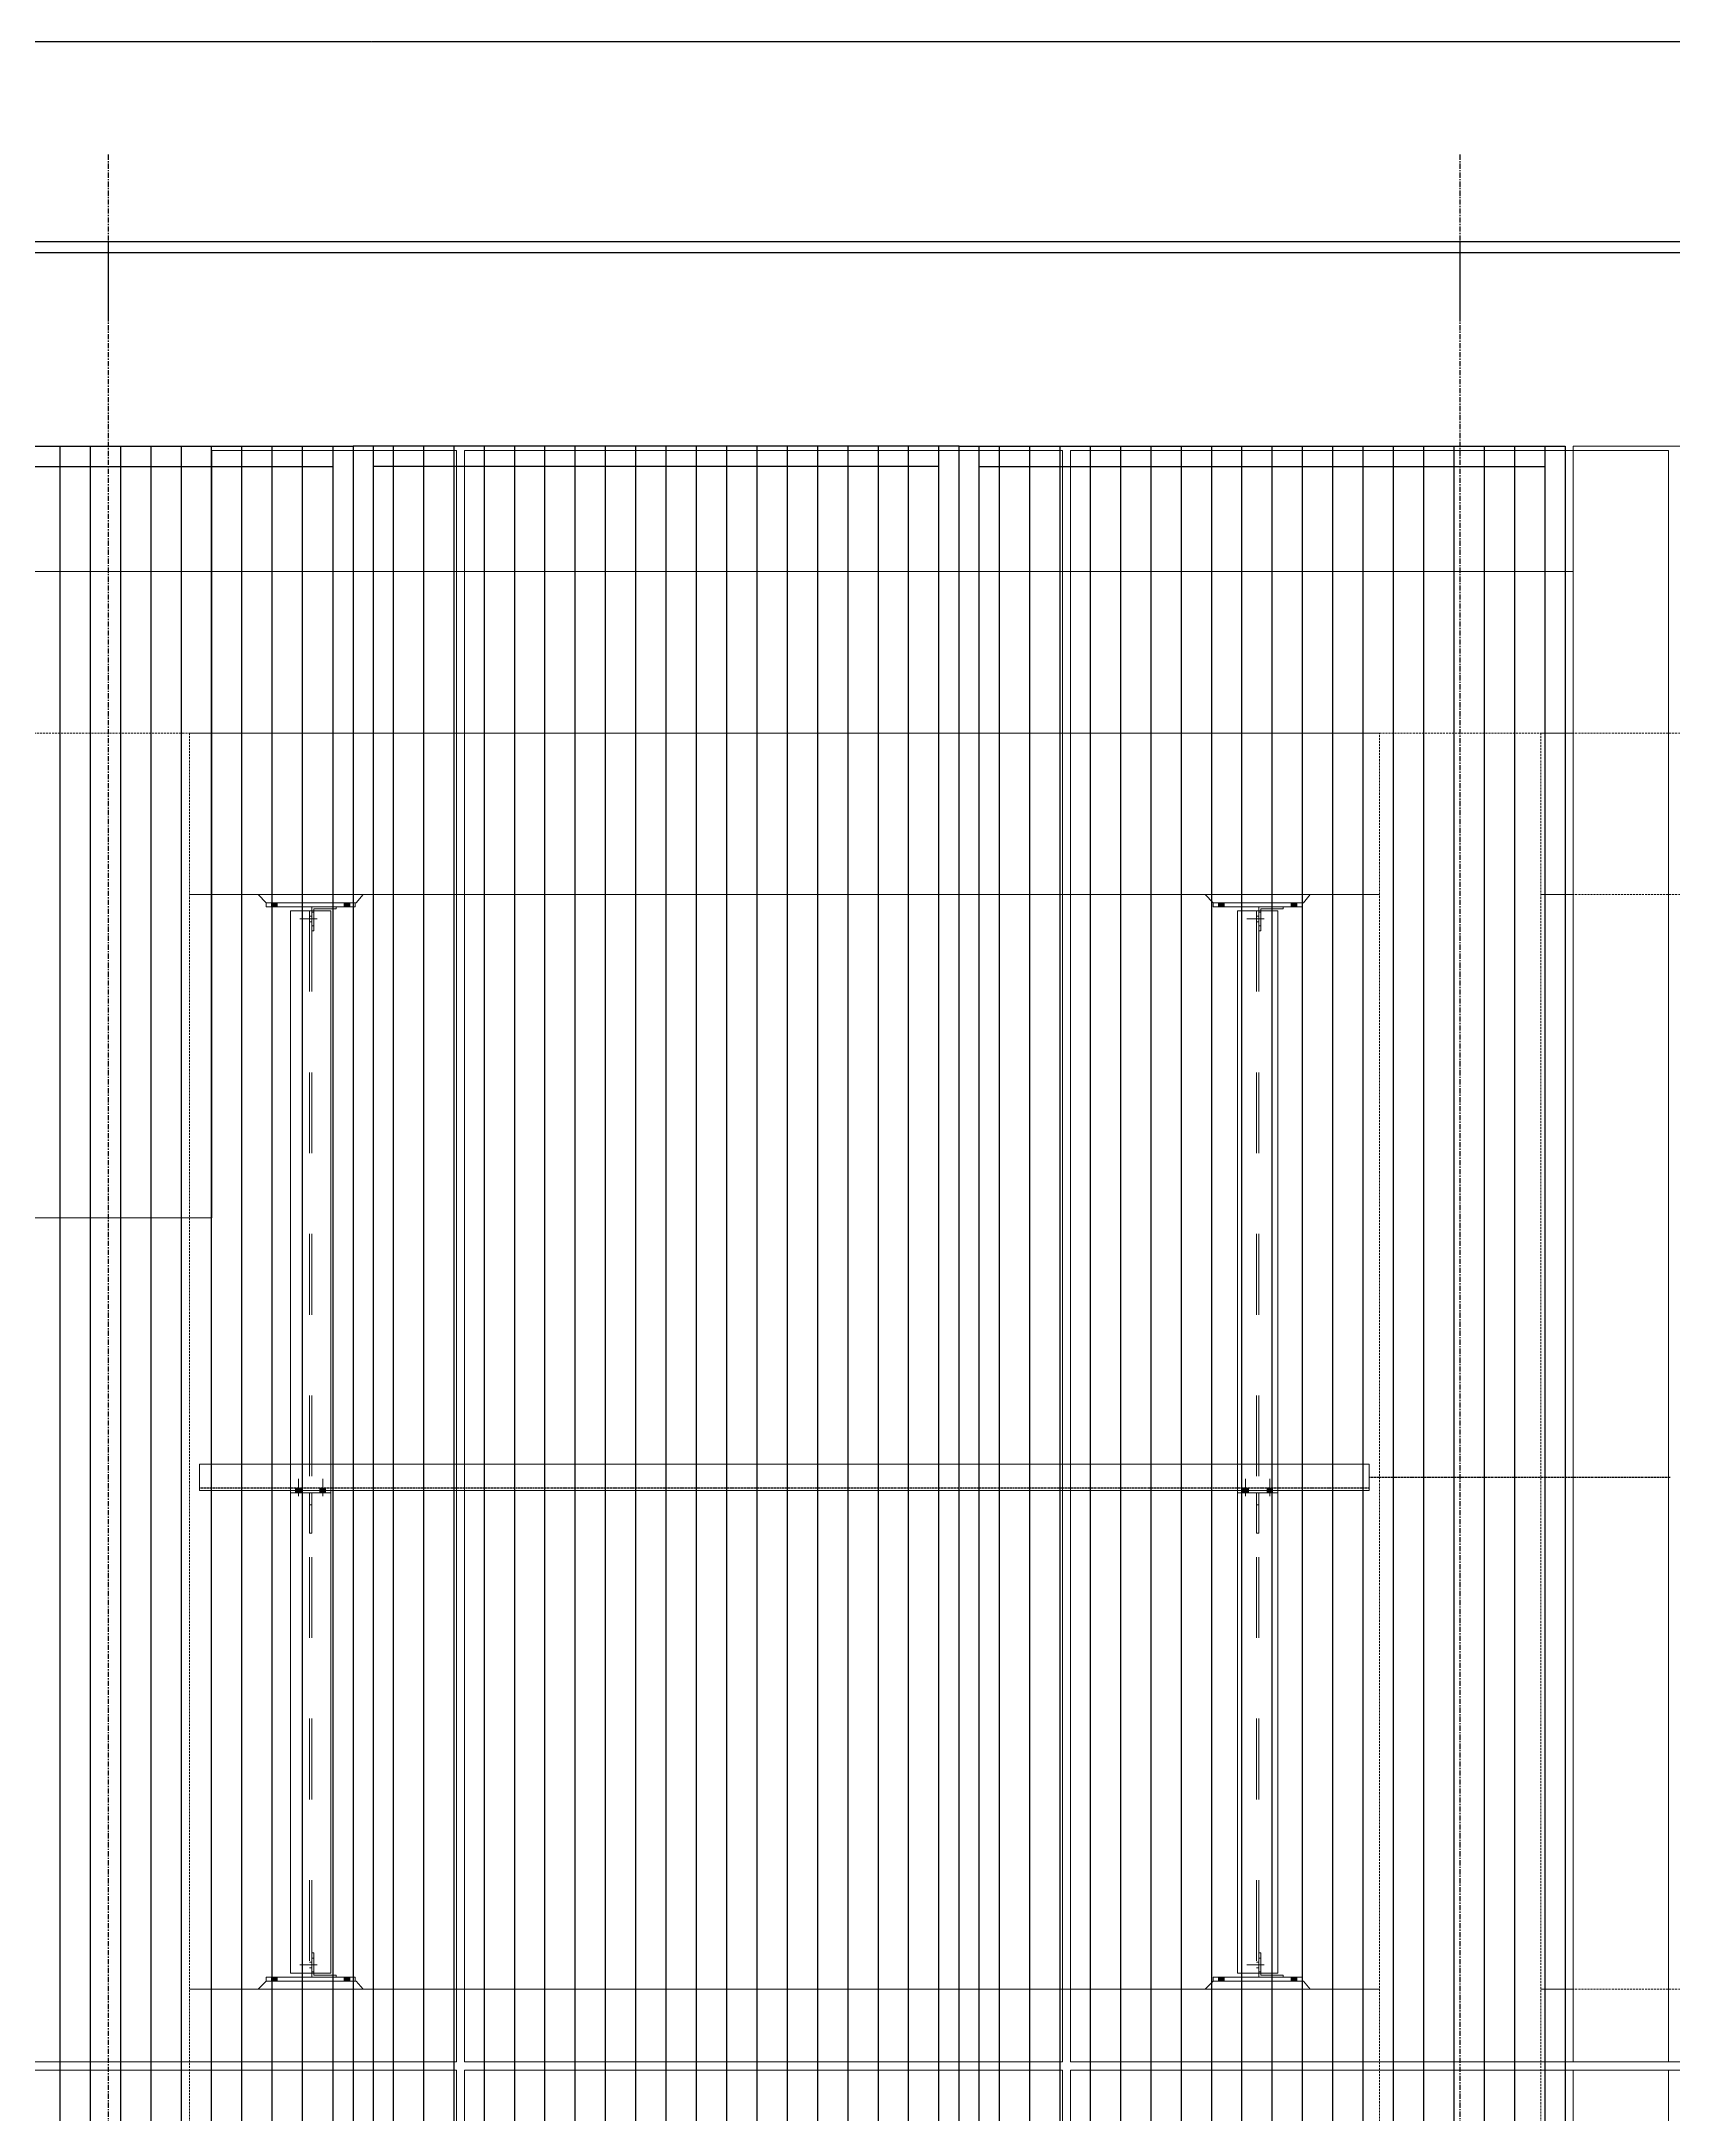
# Model space of a CAD drawing. Header units: millimetres. Extents: x 663313 to 1226001, y 1431724 to 1620898.
# Drawn here: x 1070778 to 1074817, y 1518835 to 1523967 of the extents above; entities that cross this region are included whole.
import ezdxf

# ---------------------------------------------------------------- set-up
doc = ezdxf.new("R2010")
doc.units = ezdxf.units.MM
for name, pattern in [('Grid Line', [22.225, 12.7, -3.175, 3.175, -3.175]), ('HIDDEN', [0.375, 0.25, -0.125]), ('XKITLINE00', [0]), ('XKITLINE02', [4, 2, -2])]:
    doc.linetypes.add(name, pattern=pattern)
doc.layers.add('000 - 0_HIDE_OBJ_FRAMING_DEF_SUB', color=7, linetype='Continuous', plot=False)
for name, color, linetype, lineweight in [('A-FLOR-E', 7, 'Continuous', 9), ('Bolt', 7, 'Continuous', 0), ('Part', 7, 'Continuous', 0)]:
    doc.layers.add(name, color=color, linetype=linetype, lineweight=lineweight)
doc.layers.add('DIM', color=7, linetype='Continuous')
doc.styles.add('Arial', font='arial.ttf')
doc.dimstyles.new('Dim - 40 - Cen', dxfattribs={"dimscale": 0.04, "dimtxt": 3, "dimasz": 1, "dimexe": 0, "dimexo": 2.5, "dimgap": 1.5, "dimtad": 1, "dimdec": 0, "dimlfac": 1000, "dimzin": 1, "dimdsep": 46, "dimtxsty": 'Arial', "dimblk": 'CEN1', "dimcen": 0.09, "dimclrd": 7, "dimclre": 7, "dimclrt": 7, "dimadec": 0, "dimazin": 0, "dimtfac": 1, "dimtdec": 0, "dimtix": 1, "dimtofl": 0, "dimtmove": 2, "dimatfit": 3, "dimfxl": 1, "dimtfill": 1, "dimtfillclr": 256, "dimtolj": 1, "dimtzin": 0, "dimarcsym": 0})

# ---------------------------------------------------------------- blocks, each defined once
blk = doc.blocks.new('*A27351189')
at = {"layer": '000 - 0_HIDE_OBJ_FRAMING_DEF_SUB', "color": 7, "linetype": 'XKITLINE00', "lineweight": 0}
for p, q in [((367.767257, 78.482036), (363.733914, 78.482036)), ((363.733924, 78.482036), (363.733924, 65.815369)), ((367.767257, 51.882036), (367.767257, 78.482036)), ((363.733924, 65.815369), (357.900591, 65.815369)), ((367.767257, 51.882036), (357.90058, 51.882036)), ((367.767257, 51.748703), (357.90058, 51.748703)), ((367.767247, 51.882036), (367.767257, 51.882036)), ((367.767257, 51.748703), (367.767257, 31.882036))]:
    blk.add_line(p, q, dxfattribs=at)
at = {"layer": '000 - 0_HIDE_OBJ_FRAMING_DEF_SUB', "color": 7, "linetype": 'XKITLINE02', "lineweight": 0}
for p, q in [((363.733914, 65.815369), (363.733914, 78.482036)), ((367.767247, 78.482036), (367.767247, 51.882036)), ((367.767247, 31.882036), (367.767247, 51.748703))]:
    blk.add_line(p, q, dxfattribs=at)
blk = doc.blocks.new('*A27361190')
at = {"layer": '000 - 0_HIDE_OBJ_FRAMING_DEF_SUB', "color": 7, "linetype": 'XKITLINE00', "lineweight": 0}
for p, q in [((387.767257, 78.482036), (377.90058, 78.482036)), ((377.900591, 51.882036), (377.900591, 78.482036)), ((387.767257, 78.482036), (387.767257, 51.882036)), ((387.767257, 51.882036), (377.90058, 51.882036)), ((387.767257, 51.748703), (377.90058, 51.748703)), ((377.900591, 31.882036), (377.900591, 51.748703)), ((387.767257, 51.748703), (387.767257, 31.882036))]:
    blk.add_line(p, q, dxfattribs=at)
at = {"layer": '000 - 0_HIDE_OBJ_FRAMING_DEF_SUB', "color": 7, "linetype": 'XKITLINE02', "lineweight": 0}
for p, q in [((377.90058, 78.482036), (377.90058, 51.882036)), ((387.767247, 78.482036), (387.767247, 51.882036)), ((377.90058, 31.882036), (377.90058, 51.748703)), ((387.767247, 31.882036), (387.767247, 51.748703))]:
    blk.add_line(p, q, dxfattribs=at)
blk = doc.blocks.new('*A27381192')
at = {"layer": '000 - 0_HIDE_OBJ_FRAMING_DEF_SUB', "color": 7, "linetype": 'XKITLINE00', "lineweight": 0}
for p, q in [((377.767257, 78.482036), (367.90058, 78.482036)), ((367.900591, 51.882036), (367.900591, 78.482036)), ((377.767257, 78.482036), (377.767257, 51.882036)), ((377.767257, 51.882036), (367.90058, 51.882036)), ((377.767257, 51.748703), (367.90058, 51.748703)), ((367.900591, 31.882036), (367.900591, 51.748703)), ((377.767257, 51.748703), (377.767257, 31.882036))]:
    blk.add_line(p, q, dxfattribs=at)
at = {"layer": '000 - 0_HIDE_OBJ_FRAMING_DEF_SUB', "color": 7, "linetype": 'XKITLINE02', "lineweight": 0}
for p, q in [((367.90058, 78.482036), (367.90058, 51.882036)), ((377.767247, 78.482036), (377.767247, 51.882036)), ((367.90058, 31.882036), (367.90058, 51.748703)), ((377.767247, 31.882036), (377.767247, 51.748703))]:
    blk.add_line(p, q, dxfattribs=at)
blk = doc.blocks.new('3')
at = {"layer": '000 - 0_HIDE_OBJ_FRAMING_DEF_SUB', "color": 7, "lineweight": 0, "xscale": 0.15, "yscale": 0.15, "zscale": 0.15}
for name in ['*A27351189', '*A27381192', '*A27361190']:
    blk.add_blockref(name, (663572.3657, 1524733.1057), dxfattribs=at)
blk = doc.blocks.new('CEN1')
at = {"color": 7}
for p, q in [((1.5, 0), (-1.5, 0)), ((0, 1.5), (0, -1.5))]:
    blk.add_line(p, q, dxfattribs=at)
blk.add_circle((0, 0), 0.75, dxfattribs=at)
blk = doc.blocks.new('*D5300')
at = {"layer": '000 - 0_HIDE_OBJ_FRAMING_DEF_SUB', "color": 7, "lineweight": -2, "transparency": 16777216}
for p, q in [((1064229.8, 1522978), (1064229.8, 1523445)), ((1064229.9, 1523445), (1075329.8, 1523445)), ((1075329.8, 1522978), (1075329.8, 1523445))]:
    blk.add_line(p, q, dxfattribs=at)
at = {"layer": 'Defpoints', "color": 7, "transparency": 16777216}
for p in [(1075329.8, 1523445), (1064229.8, 1522977.9), (1075329.8, 1522977.9)]:
    blk.add_point(p, dxfattribs=at)
at = {"layer": '000 - 0_HIDE_OBJ_FRAMING_DEF_SUB', "color": 7, "lineweight": -2, "transparency": 16777216, "xscale": 0.04, "yscale": 0.04, "zscale": 0.04, "rotation": 180}
blk.add_blockref('CEN1', (1064229.8, 1523445), dxfattribs=at)
at = {"layer": '000 - 0_HIDE_OBJ_FRAMING_DEF_SUB', "color": 7, "lineweight": -2, "transparency": 16777216, "xscale": 0.04, "yscale": 0.04, "zscale": 0.04}
blk.add_blockref('CEN1', (1075329.8, 1523445), dxfattribs=at)
at = {"layer": '000 - 0_HIDE_OBJ_FRAMING_DEF_SUB', "color": 7, "transparency": 16777216, "insert": (1069779.8, 1523445.1), "char_height": 0.12, "attachment_point": 5, "style": 'Arial', "bg_fill": 3, "box_fill_scale": 1.1, "bg_fill_color": 256, "bg_fill_true_color": 13158600, "bg_fill_transparency": 0}
blk.add_mtext('\\A1;11100000', dxfattribs=at)
blk = doc.blocks.new('GM_Louver Grill Vertical Z1 - Z Profile-23736417-ENT 4 ELE-3 sheet')
at = {"layer": '000 - 0_HIDE_OBJ_FRAMING_DEF_SUB', "color": 7}
blk.add_line((-1809423.6, 105340), (-1809423.6, 115350), dxfattribs=at)
blk = doc.blocks.new('8')
at = {"layer": '000 - 0_HIDE_OBJ_FRAMING_DEF_SUB', "color": 7}
for p, q in [((185524.8, 115350), (185524.8, 105340)), ((185624.8, 115350), (185624.8, 105340)), ((187024.8, 105340), (187024.8, 115350)), ((187124.8, 105340), (187124.8, 115350)), ((188524.8, 115350), (188524.8, 105340)), ((184124.8, 115300), (185524.8, 115300)), ((187024.8, 115300), (185624.8, 115300)), ((187124.8, 115300), (188524.8, 115300))]:
    blk.add_line(p, q, dxfattribs=at)
for points in [[(184074.8, 115350), (185574.8, 115350), (185574.8, 105340), (184074.8, 105340)], [(187074.8, 115350), (185574.8, 115350), (185574.8, 105340), (187074.8, 105340)], [(187074.8, 115350), (188574.8, 115350), (188574.8, 105340), (187074.8, 105340)]]:
    blk.add_lwpolyline(points, close=True, dxfattribs=at)
for p in [(1994273.5, 0), (1994348.5, 0), (1994423.5, 0), (1994498.5, 0), (1994573.5, 0), (1994648.5, 0), (1994723.5, 0), (1994798.5, 0), (1994873.5, 0), (1995098.5, 0), (1995173.5, 0), (1995248.5, 0), (1995323.5, 0), (1995398.5, 0), (1995473.5, 0), (1995548.5, 0), (1995623.5, 0), (1995698.5, 0), (1995773.5, 0), (1995848.5, 0), (1995923.5, 0), (1995998.5, 0), (1996073.5, 0), (1996148.5, 0), (1996223.5, 0), (1996298.5, 0), (1996373.5, 0), (1996598.5, 0), (1996673.5, 0), (1996748.5, 0), (1996823.5, 0), (1996898.5, 0), (1996973.5, 0), (1997048.5, 0), (1997123.5, 0), (1997198.5, 0), (1997273.5, 0), (1997348.5, 0), (1997423.5, 0), (1997498.5, 0), (1997573.5, 0), (1997648.5, 0), (1997723.5, 0), (1997798.5, 0), (1997873.5, 0)]:
    blk.add_blockref('GM_Louver Grill Vertical Z1 - Z Profile-23736417-ENT 4 ELE-3 sheet', p, dxfattribs=at)
blk = doc.blocks.new('*A3320338')
at = {"layer": 'Part', "color": 7, "linetype": 'XKITLINE00', "lineweight": 0}
for p, q in [((668.547236, 162.230227), (669.547236, 162.230227)), ((668.547236, 162.230227), (668.547236, 148.530227)), ((669.547236, 162.230227), (669.547236, 148.530227)), ((668.547236, 147.820227), (668.547236, 135.930227)), ((669.547236, 147.820227), (669.547236, 135.930227)), ((668.547236, 135.930227), (669.547236, 135.930227))]:
    blk.add_line(p, q, dxfattribs=at)
at = {"layer": 'Part', "color": 7, "linetype": 'XKITLINE02', "lineweight": 0}
for p, q in [((668.547237, 162.230227), (668.547237, 135.930227)), ((669.017236, 162.230227), (669.017236, 135.930227)), ((669.017237, 162.230227), (669.017237, 135.930227)), ((669.077236, 162.230227), (669.077236, 135.930227)), ((669.077237, 162.230227), (669.077237, 135.930227)), ((669.547236, 162.230227), (669.547237, 162.230227)), ((669.547236, 162.230227), (669.547237, 162.230227)), ((669.547237, 162.230227), (669.547237, 135.930227)), ((668.547236, 148.530227), (668.547236, 147.820227)), ((669.547236, 148.530227), (669.547236, 147.820227)), ((669.547236, 135.930227), (669.547237, 135.930227)), ((669.547236, 135.930227), (669.547237, 135.930227))]:
    blk.add_line(p, q, dxfattribs=at)
blk = doc.blocks.new('*A3322340')
at = {"layer": 'Part', "color": 7, "linetype": 'XKITLINE00', "lineweight": 0}
for p, q in [((691.98721, 162.230227), (691.98721, 148.530227)), ((692.98721, 162.230227), (691.98721, 162.230227)), ((692.98721, 162.230227), (692.98721, 148.530227)), ((691.98721, 147.820227), (691.98721, 135.930227)), ((692.98721, 135.930227), (692.98721, 147.820227)), ((691.98721, 135.930227), (692.98721, 135.930227))]:
    blk.add_line(p, q, dxfattribs=at)
at = {"layer": 'Part', "color": 7, "linetype": 'XKITLINE02', "lineweight": 0}
for p, q in [((691.987211, 162.230227), (691.987211, 135.930227)), ((692.45721, 162.230227), (692.45721, 135.930227)), ((692.457211, 162.230227), (692.457211, 135.930227)), ((692.51721, 162.230227), (692.51721, 135.930227)), ((692.517211, 162.230227), (692.517211, 135.930227)), ((692.987211, 162.230227), (692.98721, 162.230227)), ((692.987211, 162.230227), (692.98721, 162.230227)), ((692.987211, 135.930227), (692.987211, 162.230227)), ((691.98721, 148.530227), (691.98721, 147.820227)), ((692.98721, 148.530227), (692.98721, 147.820227)), ((692.987211, 135.930227), (692.98721, 135.930227)), ((692.987211, 135.930227), (692.98721, 135.930227))]:
    blk.add_line(p, q, dxfattribs=at)
blk = doc.blocks.new('*A3663505')
at = {"layer": 'Bolt'}
for points in [[(668.217, 135.83), (668.217, 135.73), (668.077, 135.73), (668.077, 135.83)], [(670.017, 135.83), (670.017, 135.73), (669.877, 135.73), (669.877, 135.83)]]:
    blk.add_hatch(color=7, dxfattribs=at).paths.add_polyline_path(points, flags=17)
at = {"layer": 'Bolt', "color": 7, "linetype": 'XKITLINE00', "lineweight": 0}
for p, q in [((668.077, 135.83), (668.077, 135.73)), ((668.147, 135.83), (668.147, 135.73)), ((668.217, 135.83), (668.217, 135.73)), ((669.877, 135.83), (669.877, 135.73)), ((669.947, 135.83), (669.947, 135.73)), ((670.017, 135.83), (670.017, 135.73))]:
    blk.add_line(p, q, dxfattribs=at)
blk = doc.blocks.new('*A3664506')
at = {"layer": 'Bolt', "color": 7, "linetype": 'XKITLINE02', "lineweight": 0}
for p, q in [((669.206437, 136.130227), (668.777237, 136.130227)), ((669.077237, 136.200227), (669.017237, 136.200227)), ((669.077237, 136.060227), (669.017237, 136.060227)), ((669.127237, 136.300227), (669.077237, 136.300227)), ((669.127237, 135.960227), (669.077237, 135.960227))]:
    blk.add_line(p, q, dxfattribs=at)
blk = doc.blocks.new('*A3665507')
at = {"layer": 'Part', "color": 7, "linetype": 'XKITLINE00', "lineweight": 0}
for p, q in [((667.747235, 135.530227), (667.947236, 135.730227)), ((667.947236, 135.730227), (667.947237, 135.730227)), ((670.177237, 135.730227), (667.947236, 135.730227)), ((670.347235, 135.530227), (670.177236, 135.730227))]:
    blk.add_line(p, q, dxfattribs=at)
at = {"layer": 'Part', "color": 7, "linetype": 'XKITLINE02', "lineweight": 0}
for p, q in [((667.747235, 135.530227), (670.347238, 135.530227)), ((667.747238, 135.530227), (667.947237, 135.730227)), ((670.347238, 135.530227), (670.177237, 135.730227))]:
    blk.add_line(p, q, dxfattribs=at)
blk = doc.blocks.new('*A3666508')
at = {"layer": 'Part', "color": 7, "linetype": 'XKITLINE02', "lineweight": 0}
for p, q in [((669.127237, 136.430227), (669.077236, 136.430227)), ((669.077236, 136.430227), (669.077236, 135.930227)), ((669.127236, 135.930227), (669.127236, 136.430227)), ((669.077236, 135.830227), (669.677237, 135.830227)), ((669.677237, 135.830227), (669.677237, 135.880227))]:
    blk.add_line(p, q, dxfattribs=at)
at = {"layer": 'Part', "color": 7, "linetype": 'XKITLINE00', "lineweight": 0}
for p, q in [((669.077236, 135.930227), (669.077236, 135.830227)), ((669.127236, 135.930227), (669.127236, 135.880227)), ((669.677236, 135.880227), (669.127236, 135.880227)), ((669.677236, 135.830227), (669.677236, 135.880227))]:
    blk.add_line(p, q, dxfattribs=at)
blk = doc.blocks.new('*A3667509')
at = {"layer": 'Part', "color": 7, "linetype": 'XKITLINE00', "lineweight": 0}
for p, q in [((667.947237, 135.830227), (667.947236, 135.830227)), ((667.947236, 135.830227), (670.147236, 135.830227)), ((667.947236, 135.730227), (667.947236, 135.830227)), ((667.947237, 135.730227), (667.947236, 135.730227)), ((667.947236, 135.730227), (670.147236, 135.730227)), ((670.147237, 135.830227), (670.147236, 135.830227)), ((670.147236, 135.730227), (670.147236, 135.830227)), ((670.147237, 135.730227), (670.147236, 135.730227))]:
    blk.add_line(p, q, dxfattribs=at)
at = {"layer": 'Part', "color": 7, "linetype": 'XKITLINE02', "lineweight": 0}
for p, q in [((667.947237, 135.830227), (667.947237, 135.730227)), ((670.147236, 135.830227), (670.147237, 135.830227)), ((670.147236, 135.730227), (670.147237, 135.730227)), ((670.147237, 135.830227), (670.147237, 135.730227))]:
    blk.add_line(p, q, dxfattribs=at)
blk = doc.blocks.new('*A3671513')
at = {"layer": 'Part', "color": 7, "linetype": 'XKITLINE00', "lineweight": 0}
for p, q in [((691.387211, 135.830227), (691.38721, 135.830227)), ((691.38721, 135.830227), (693.58721, 135.830227)), ((691.38721, 135.830227), (691.38721, 135.730227)), ((691.38721, 135.730227), (691.387211, 135.730227)), ((693.58721, 135.730227), (691.38721, 135.730227)), ((693.58721, 135.830227), (693.587211, 135.830227)), ((693.58721, 135.830227), (693.58721, 135.730227)), ((693.587211, 135.730227), (693.58721, 135.730227))]:
    blk.add_line(p, q, dxfattribs=at)
at = {"layer": 'Part', "color": 7, "linetype": 'XKITLINE02', "lineweight": 0}
for p, q in [((691.387211, 135.730227), (691.387211, 135.830227)), ((693.587211, 135.830227), (693.58721, 135.830227)), ((693.587211, 135.730227), (693.58721, 135.730227)), ((693.587211, 135.830227), (693.587211, 135.730227))]:
    blk.add_line(p, q, dxfattribs=at)
blk = doc.blocks.new('*A3672514')
at = {"layer": 'Part', "color": 7, "linetype": 'XKITLINE02', "lineweight": 0}
for p, q in [((692.567211, 136.430227), (692.51721, 136.430227)), ((692.517211, 136.430227), (692.51721, 135.930227)), ((692.567211, 136.430227), (692.56721, 135.930227)), ((692.51721, 135.830227), (693.117211, 135.830227)), ((693.117211, 135.830227), (693.117211, 135.880227))]:
    blk.add_line(p, q, dxfattribs=at)
at = {"layer": 'Part', "color": 7, "linetype": 'XKITLINE00', "lineweight": 0}
for p, q in [((692.51721, 135.930227), (692.51721, 135.830227)), ((692.56721, 135.930227), (692.56721, 135.880227)), ((693.11721, 135.880227), (692.56721, 135.880227)), ((693.11721, 135.830227), (693.11721, 135.880227))]:
    blk.add_line(p, q, dxfattribs=at)
blk = doc.blocks.new('*A3673515')
at = {"layer": 'Part', "color": 7, "linetype": 'XKITLINE00', "lineweight": 0}
for p, q in [((691.187209, 135.530227), (691.38721, 135.730227)), ((691.387211, 135.730227), (691.38721, 135.730227)), ((691.38721, 135.730227), (693.617211, 135.730227)), ((693.787209, 135.530227), (693.61721, 135.730227))]:
    blk.add_line(p, q, dxfattribs=at)
at = {"layer": 'Part', "color": 7, "linetype": 'XKITLINE02', "lineweight": 0}
for p, q in [((693.787212, 135.530227), (691.187209, 135.530227)), ((691.187212, 135.530227), (691.387211, 135.730227)), ((693.61721, 135.730227), (693.617211, 135.730227)), ((693.617211, 135.730227), (693.787212, 135.530227))]:
    blk.add_line(p, q, dxfattribs=at)
blk = doc.blocks.new('*A3674516')
at = {"layer": 'Bolt', "color": 7, "linetype": 'XKITLINE02', "lineweight": 0}
for p, q in [((692.646411, 136.130227), (692.217211, 136.130227)), ((692.517211, 136.200227), (692.457211, 136.200227)), ((692.517211, 136.060227), (692.457211, 136.060227)), ((692.567211, 136.300227), (692.517211, 136.300227)), ((692.567211, 135.960227), (692.517211, 135.960227))]:
    blk.add_line(p, q, dxfattribs=at)
blk = doc.blocks.new('*A3675517')
at = {"layer": 'Bolt'}
for points in [[(691.657, 135.83), (691.657, 135.73), (691.517, 135.73), (691.517, 135.83)], [(693.457, 135.83), (693.457, 135.73), (693.317, 135.73), (693.317, 135.83)]]:
    blk.add_hatch(color=7, dxfattribs=at).paths.add_polyline_path(points, flags=17)
at = {"layer": 'Bolt', "color": 7, "linetype": 'XKITLINE00', "lineweight": 0}
for p, q in [((691.517, 135.83), (691.517, 135.73)), ((691.587, 135.83), (691.587, 135.73)), ((691.657, 135.83), (691.657, 135.73)), ((693.317, 135.83), (693.317, 135.73)), ((693.387, 135.83), (693.387, 135.73)), ((693.457, 135.83), (693.457, 135.73))]:
    blk.add_line(p, q, dxfattribs=at)
blk = doc.blocks.new('*A3702523')
at = {"layer": 'Part', "color": 7, "linetype": 'XKITLINE00', "lineweight": 0}
for p, q in [((669.017234, 147.820227), (669.077234, 147.820227)), ((669.017234, 147.520227), (669.017234, 147.820227)), ((669.077236, 147.820227), (669.077234, 147.820227)), ((669.077234, 147.820227), (669.077234, 147.520227)), ((669.077234, 147.520227), (669.017234, 147.520227)), ((669.017236, 146.820227), (669.017234, 147.520227)), ((669.077234, 147.520227), (669.077236, 146.820227)), ((669.077236, 146.820227), (669.017236, 146.820227))]:
    blk.add_line(p, q, dxfattribs=at)
at = {"layer": 'Part', "color": 7, "linetype": 'XKITLINE02', "lineweight": 0}
for p, q in [((669.017236, 146.820227), (669.017236, 147.820227)), ((669.077234, 147.820227), (669.077236, 147.820227)), ((669.077236, 146.820227), (669.077236, 147.820227))]:
    blk.add_line(p, q, dxfattribs=at)
blk = doc.blocks.new('*A3703524')
at = {"layer": 'Part', "color": 7, "linetype": 'XKITLINE00', "lineweight": 0}
for p, q in [((668.547234, 147.820227), (668.547234, 147.880227)), ((669.547234, 147.820227), (668.547234, 147.820227)), ((669.547234, 147.820227), (669.547234, 147.880227)), ((669.547236, 147.820227), (669.547234, 147.820227))]:
    blk.add_line(p, q, dxfattribs=at)
at = {"layer": 'Part', "color": 7, "linetype": 'XKITLINE02', "lineweight": 0}
for p, q in [((668.547234, 147.880227), (668.547236, 147.880227)), ((668.547234, 147.880227), (669.547236, 147.880227)), ((668.547236, 147.880227), (668.547236, 147.820227)), ((669.547234, 147.820227), (669.547236, 147.820227)), ((669.547236, 147.820227), (669.547236, 147.880227))]:
    blk.add_line(p, q, dxfattribs=at)
blk = doc.blocks.new('*A3704525')
at = {"layer": 'Bolt'}
for points in [[(668.817, 147.94), (668.817, 147.88), (668.677, 147.88), (668.677, 147.94)], [(668.817, 147.88), (668.817, 147.82), (668.677, 147.82), (668.677, 147.88)], [(669.417, 147.94), (669.417, 147.88), (669.277, 147.88), (669.277, 147.94)], [(669.417, 147.88), (669.417, 147.82), (669.277, 147.82), (669.277, 147.88)]]:
    blk.add_hatch(color=7, dxfattribs=at).paths.add_polyline_path(points, flags=17)
at = {"layer": 'Bolt', "color": 7, "linetype": 'XKITLINE00', "lineweight": 0}
for p, q in [((668.677, 147.88), (668.677, 147.94)), ((668.677, 147.82), (668.677, 147.88)), ((668.747, 147.741), (668.747, 148.17)), ((668.817, 147.88), (668.817, 147.94)), ((668.817, 147.82), (668.817, 147.88)), ((669.277, 147.88), (669.277, 147.94)), ((669.277, 147.82), (669.277, 147.88)), ((669.347, 147.741), (669.347, 148.17)), ((669.417, 147.88), (669.417, 147.94)), ((669.417, 147.82), (669.417, 147.88))]:
    blk.add_line(p, q, dxfattribs=at)
blk = doc.blocks.new('*A3705526')
at = {"layer": 'Part', "color": 7, "linetype": 'XKITLINE00', "lineweight": 0}
for p, q in [((667.947236, 162.330227), (667.947236, 162.430227)), ((667.947236, 162.430227), (670.147236, 162.430227)), ((670.147236, 162.330227), (667.947236, 162.330227)), ((670.147236, 162.330227), (670.147236, 162.430227)), ((670.147236, 162.430227), (670.147237, 162.430227)), ((670.147237, 162.330227), (670.147236, 162.330227))]:
    blk.add_line(p, q, dxfattribs=at)
at = {"layer": 'Part', "color": 7, "linetype": 'XKITLINE02', "lineweight": 0}
for p, q in [((667.947237, 162.330227), (667.947237, 162.430227)), ((670.147236, 162.430227), (670.147237, 162.430227)), ((670.147236, 162.330227), (670.147237, 162.330227)), ((670.147237, 162.330227), (670.147237, 162.430227))]:
    blk.add_line(p, q, dxfattribs=at)
blk = doc.blocks.new('*A3706527')
at = {"layer": 'Part', "color": 7, "linetype": 'XKITLINE00', "lineweight": 0}
for p, q in [((669.077236, 162.330227), (669.077236, 162.230227)), ((669.677236, 162.280227), (669.127236, 162.280227)), ((669.127236, 162.280227), (669.127236, 162.230227)), ((669.677236, 162.280227), (669.677236, 162.330227))]:
    blk.add_line(p, q, dxfattribs=at)
at = {"layer": 'Part', "color": 7, "linetype": 'XKITLINE02', "lineweight": 0}
for p, q in [((669.077236, 162.330227), (669.677237, 162.330227)), ((669.077237, 161.730227), (669.077236, 162.230227)), ((669.127236, 162.230227), (669.127237, 161.730227)), ((669.677237, 162.330227), (669.677237, 162.280227)), ((669.077236, 161.730227), (669.127237, 161.730227))]:
    blk.add_line(p, q, dxfattribs=at)
blk = doc.blocks.new('*A3707528')
at = {"layer": 'Part', "color": 7, "linetype": 'XKITLINE00', "lineweight": 0}
for p, q in [((667.747235, 162.630227), (667.947236, 162.430227)), ((667.947236, 162.430227), (670.177237, 162.430227)), ((670.177236, 162.430227), (670.347235, 162.630227))]:
    blk.add_line(p, q, dxfattribs=at)
at = {"layer": 'Part', "color": 7, "linetype": 'XKITLINE02', "lineweight": 0}
for p, q in [((667.747235, 162.630227), (670.347238, 162.630227)), ((667.947237, 162.430227), (667.747238, 162.630227)), ((670.177237, 162.430227), (670.347238, 162.630227))]:
    blk.add_line(p, q, dxfattribs=at)
blk = doc.blocks.new('*A3708529')
at = {"layer": 'Bolt', "color": 7, "linetype": 'XKITLINE02', "lineweight": 0}
for p, q in [((669.127237, 162.200227), (669.077237, 162.200227)), ((669.206437, 162.030227), (668.777237, 162.030227)), ((669.077237, 162.100227), (669.017237, 162.100227)), ((669.077237, 161.960227), (669.017237, 161.960227)), ((669.127237, 161.860227), (669.077237, 161.860227))]:
    blk.add_line(p, q, dxfattribs=at)
blk = doc.blocks.new('*A3709530')
at = {"layer": 'Bolt'}
for points in [[(668.217, 162.43), (668.217, 162.33), (668.077, 162.33), (668.077, 162.43)], [(670.017, 162.43), (670.017, 162.33), (669.877, 162.33), (669.877, 162.43)]]:
    blk.add_hatch(color=7, dxfattribs=at).paths.add_polyline_path(points, flags=17)
at = {"layer": 'Bolt', "color": 7, "linetype": 'XKITLINE00', "lineweight": 0}
for p, q in [((668.077, 162.33), (668.077, 162.43)), ((668.147, 162.33), (668.147, 162.43)), ((668.217, 162.33), (668.217, 162.43)), ((669.877, 162.33), (669.877, 162.43)), ((669.947, 162.33), (669.947, 162.43)), ((670.017, 162.33), (670.017, 162.43))]:
    blk.add_line(p, q, dxfattribs=at)
blk = doc.blocks.new('*A3710531')
at = {"layer": 'Part', "color": 7, "linetype": 'XKITLINE00', "lineweight": 0}
for p, q in [((692.517208, 147.820227), (692.457208, 147.820227)), ((692.457208, 147.520227), (692.457208, 147.820227)), ((692.51721, 147.820227), (692.517208, 147.820227)), ((692.517208, 147.820227), (692.517208, 147.520227)), ((692.517208, 147.520227), (692.457208, 147.520227)), ((692.45721, 146.820227), (692.457208, 147.520227)), ((692.517208, 147.520227), (692.51721, 146.820227)), ((692.51721, 146.820227), (692.45721, 146.820227))]:
    blk.add_line(p, q, dxfattribs=at)
at = {"layer": 'Part', "color": 7, "linetype": 'XKITLINE02', "lineweight": 0}
for p, q in [((692.45721, 146.820227), (692.45721, 147.820227)), ((692.51721, 147.820227), (692.517208, 147.820227)), ((692.51721, 146.820227), (692.51721, 147.820227))]:
    blk.add_line(p, q, dxfattribs=at)
blk = doc.blocks.new('*A3711532')
at = {"layer": 'Part', "color": 7, "linetype": 'XKITLINE00', "lineweight": 0}
for p, q in [((691.987208, 147.820227), (691.987208, 147.880227)), ((692.987208, 147.820227), (691.987208, 147.820227)), ((692.987208, 147.820227), (692.987208, 147.880227)), ((692.98721, 147.820227), (692.987208, 147.820227))]:
    blk.add_line(p, q, dxfattribs=at)
at = {"layer": 'Part', "color": 7, "linetype": 'XKITLINE02', "lineweight": 0}
for p, q in [((691.987208, 147.880227), (691.98721, 147.880227)), ((691.987208, 147.880227), (692.98721, 147.880227)), ((691.98721, 147.880227), (691.98721, 147.820227)), ((692.987208, 147.820227), (692.98721, 147.820227)), ((692.98721, 147.880227), (692.98721, 147.820227))]:
    blk.add_line(p, q, dxfattribs=at)
blk = doc.blocks.new('*A3712533')
at = {"layer": 'Bolt'}
for points in [[(692.257, 147.94), (692.257, 147.88), (692.117, 147.88), (692.117, 147.94)], [(692.257, 147.88), (692.257, 147.82), (692.117, 147.82), (692.117, 147.88)], [(692.857, 147.94), (692.857, 147.88), (692.717, 147.88), (692.717, 147.94)], [(692.857, 147.88), (692.857, 147.82), (692.717, 147.82), (692.717, 147.88)]]:
    blk.add_hatch(color=7, dxfattribs=at).paths.add_polyline_path(points, flags=17)
at = {"layer": 'Bolt', "color": 7, "linetype": 'XKITLINE00', "lineweight": 0}
for p, q in [((692.117, 147.88), (692.117, 147.94)), ((692.117, 147.82), (692.117, 147.88)), ((692.187, 147.741), (692.187, 148.17)), ((692.257, 147.88), (692.257, 147.94)), ((692.257, 147.82), (692.257, 147.88)), ((692.717, 147.88), (692.717, 147.94)), ((692.717, 147.82), (692.717, 147.88)), ((692.787, 147.741), (692.787, 148.17)), ((692.857, 147.88), (692.857, 147.94)), ((692.857, 147.82), (692.857, 147.88))]:
    blk.add_line(p, q, dxfattribs=at)
blk = doc.blocks.new('*A3713534')
at = {"layer": 'Part', "color": 7, "linetype": 'XKITLINE00', "lineweight": 0}
for p, q in [((691.38721, 162.330227), (691.38721, 162.430227)), ((693.58721, 162.430227), (691.38721, 162.430227)), ((693.58721, 162.330227), (691.38721, 162.330227)), ((693.58721, 162.330227), (693.58721, 162.430227)), ((693.58721, 162.430227), (693.587211, 162.430227)), ((693.587211, 162.330227), (693.58721, 162.330227))]:
    blk.add_line(p, q, dxfattribs=at)
at = {"layer": 'Part', "color": 7, "linetype": 'XKITLINE02', "lineweight": 0}
for p, q in [((691.387211, 162.330227), (691.387211, 162.430227)), ((693.587211, 162.430227), (693.58721, 162.430227)), ((693.58721, 162.330227), (693.587211, 162.330227)), ((693.587211, 162.330227), (693.587211, 162.430227))]:
    blk.add_line(p, q, dxfattribs=at)
blk = doc.blocks.new('*A3714535')
at = {"layer": 'Part', "color": 7, "linetype": 'XKITLINE00', "lineweight": 0}
for p, q in [((692.51721, 162.330227), (692.51721, 162.230227)), ((693.11721, 162.280227), (692.56721, 162.280227)), ((692.56721, 162.280227), (692.56721, 162.230227)), ((693.11721, 162.330227), (693.11721, 162.280227))]:
    blk.add_line(p, q, dxfattribs=at)
at = {"layer": 'Part', "color": 7, "linetype": 'XKITLINE02', "lineweight": 0}
for p, q in [((692.51721, 162.330227), (693.117211, 162.330227)), ((692.51721, 162.230227), (692.517211, 161.730227)), ((692.56721, 162.230227), (692.567211, 161.730227)), ((693.117211, 162.330227), (693.117211, 162.280227)), ((692.567211, 161.730227), (692.51721, 161.730227))]:
    blk.add_line(p, q, dxfattribs=at)
blk = doc.blocks.new('*A3715536')
at = {"layer": 'Part', "color": 7, "linetype": 'XKITLINE00', "lineweight": 0}
for p, q in [((691.187209, 162.630227), (691.38721, 162.430227)), ((691.38721, 162.430227), (693.617211, 162.430227)), ((693.61721, 162.430227), (693.787209, 162.630227))]:
    blk.add_line(p, q, dxfattribs=at)
at = {"layer": 'Part', "color": 7, "linetype": 'XKITLINE02', "lineweight": 0}
for p, q in [((693.787212, 162.630227), (691.187209, 162.630227)), ((691.387211, 162.430227), (691.187212, 162.630227)), ((693.617211, 162.430227), (693.61721, 162.430227)), ((693.617211, 162.430227), (693.787212, 162.630227))]:
    blk.add_line(p, q, dxfattribs=at)
blk = doc.blocks.new('*A3716537')
at = {"layer": 'Bolt', "color": 7, "linetype": 'XKITLINE02', "lineweight": 0}
for p, q in [((692.567211, 162.200227), (692.517211, 162.200227)), ((692.646411, 162.030227), (692.217211, 162.030227)), ((692.517211, 162.100227), (692.457211, 162.100227)), ((692.517211, 161.960227), (692.457211, 161.960227)), ((692.567211, 161.860227), (692.517211, 161.860227))]:
    blk.add_line(p, q, dxfattribs=at)
blk = doc.blocks.new('*A3717538')
at = {"layer": 'Bolt'}
for points in [[(691.657, 162.43), (691.657, 162.33), (691.517, 162.33), (691.517, 162.43)], [(693.457, 162.43), (693.457, 162.33), (693.317, 162.33), (693.317, 162.43)]]:
    blk.add_hatch(color=7, dxfattribs=at).paths.add_polyline_path(points, flags=17)
at = {"layer": 'Bolt', "color": 7, "linetype": 'XKITLINE00', "lineweight": 0}
for p, q in [((691.517, 162.33), (691.517, 162.43)), ((691.587, 162.33), (691.587, 162.43)), ((691.657, 162.33), (691.657, 162.43)), ((693.317, 162.33), (693.317, 162.43)), ((693.387, 162.33), (693.387, 162.43)), ((693.457, 162.33), (693.457, 162.43))]:
    blk.add_line(p, q, dxfattribs=at)
blk = doc.blocks.new('*D5024')
at = {"layer": '000 - 0_HIDE_OBJ_FRAMING_DEF_SUB', "color": 7, "lineweight": -2, "transparency": 16777216}
for p, q in [((-14800, 116239.3), (-14800, 116362.1)), ((-14800, 116362.1), (0, 116362.1)), ((0, 116239.3), (0, 116362.1))]:
    blk.add_line(p, q, dxfattribs=at)
at = {"layer": 'Defpoints', "color": 7, "transparency": 16777216}
for p in [(0, 116362.1), (-14800, 116239.2), (0, 116239.2)]:
    blk.add_point(p, dxfattribs=at)
at = {"layer": '000 - 0_HIDE_OBJ_FRAMING_DEF_SUB', "color": 7, "lineweight": -2, "transparency": 16777216, "xscale": 0.04, "yscale": 0.04, "zscale": 0.04, "rotation": 180}
blk.add_blockref('CEN1', (-14800, 116362.1), dxfattribs=at)
at = {"layer": '000 - 0_HIDE_OBJ_FRAMING_DEF_SUB', "color": 7, "lineweight": -2, "transparency": 16777216, "xscale": 0.04, "yscale": 0.04, "zscale": 0.04}
blk.add_blockref('CEN1', (0, 116362.1), dxfattribs=at)
at = {"layer": '000 - 0_HIDE_OBJ_FRAMING_DEF_SUB', "color": 7, "transparency": 16777216, "insert": (-7400, 116362.2), "char_height": 0.12, "attachment_point": 5, "style": 'Arial', "bg_fill": 3, "box_fill_scale": 1.1, "bg_fill_color": 256, "bg_fill_true_color": 13158600, "bg_fill_transparency": 0}
blk.add_mtext('\\A1;14800000', dxfattribs=at)
blk = doc.blocks.new('*D5027')
at = {"layer": '000 - 0_HIDE_OBJ_FRAMING_DEF_SUB', "color": 7, "lineweight": -2, "transparency": 16777216}
for p, q in [((-10585, 115706.7), (-10585, 115867.3)), ((-10585, 115867.3), (-8050, 115867.3)), ((-8050, 115677.4), (-8050, 115867.3))]:
    blk.add_line(p, q, dxfattribs=at)
at = {"layer": 'Defpoints', "color": 7, "transparency": 16777216}
for p in [(-8050, 115867.3), (-10585, 115706.6), (-8050, 115677.3)]:
    blk.add_point(p, dxfattribs=at)
at = {"layer": '000 - 0_HIDE_OBJ_FRAMING_DEF_SUB', "color": 7, "lineweight": -2, "transparency": 16777216, "xscale": 0.04, "yscale": 0.04, "zscale": 0.04, "rotation": 180}
blk.add_blockref('CEN1', (-10585, 115867.3), dxfattribs=at)
at = {"layer": '000 - 0_HIDE_OBJ_FRAMING_DEF_SUB', "color": 7, "lineweight": -2, "transparency": 16777216, "xscale": 0.04, "yscale": 0.04, "zscale": 0.04}
blk.add_blockref('CEN1', (-8050, 115867.3), dxfattribs=at)
at = {"layer": '000 - 0_HIDE_OBJ_FRAMING_DEF_SUB', "color": 7, "transparency": 16777216, "insert": (-9317.5, 115867.5), "char_height": 0.12, "attachment_point": 5, "style": 'Arial', "bg_fill": 3, "box_fill_scale": 1.1, "bg_fill_color": 256, "bg_fill_true_color": 13158600, "bg_fill_transparency": 0}
blk.add_mtext('\\A1;2535000', dxfattribs=at)
blk = doc.blocks.new('*D5028')
at = {"layer": '000 - 0_HIDE_OBJ_FRAMING_DEF_SUB', "color": 7, "lineweight": -2, "transparency": 16777216}
for p, q in [((-8050, 115677.4), (-8050, 115867.3)), ((-8050, 115867.3), (-4705, 115867.3)), ((-4705, 115673.2), (-4705, 115867.3))]:
    blk.add_line(p, q, dxfattribs=at)
at = {"layer": 'Defpoints', "color": 7, "transparency": 16777216}
for p in [(-4705, 115867.3), (-8050, 115677.3), (-4705, 115673.1)]:
    blk.add_point(p, dxfattribs=at)
at = {"layer": '000 - 0_HIDE_OBJ_FRAMING_DEF_SUB', "color": 7, "lineweight": -2, "transparency": 16777216, "xscale": 0.04, "yscale": 0.04, "zscale": 0.04, "rotation": 180}
blk.add_blockref('CEN1', (-8050, 115867.3), dxfattribs=at)
at = {"layer": '000 - 0_HIDE_OBJ_FRAMING_DEF_SUB', "color": 7, "lineweight": -2, "transparency": 16777216, "xscale": 0.04, "yscale": 0.04, "zscale": 0.04}
blk.add_blockref('CEN1', (-4705, 115867.3), dxfattribs=at)
at = {"layer": '000 - 0_HIDE_OBJ_FRAMING_DEF_SUB', "color": 7, "transparency": 16777216, "insert": (-6377.5, 115867.5), "char_height": 0.12, "attachment_point": 5, "style": 'Arial', "bg_fill": 3, "box_fill_scale": 1.1, "bg_fill_color": 256, "bg_fill_true_color": 13158600, "bg_fill_transparency": 0}
blk.add_mtext('\\A1;3345000', dxfattribs=at)
blk = doc.blocks.new('*D5029')
at = {"layer": '000 - 0_HIDE_OBJ_FRAMING_DEF_SUB', "color": 7, "lineweight": -2, "transparency": 16777216}
for p, q in [((-4705, 115673.2), (-4705, 115867.3)), ((-4705, 115867.3), (-1575, 115867.3)), ((-1575, 115648.1), (-1575, 115867.3))]:
    blk.add_line(p, q, dxfattribs=at)
at = {"layer": 'Defpoints', "color": 7, "transparency": 16777216}
for p in [(-1575, 115867.3), (-4705, 115673.1), (-1575, 115648)]:
    blk.add_point(p, dxfattribs=at)
at = {"layer": '000 - 0_HIDE_OBJ_FRAMING_DEF_SUB', "color": 7, "lineweight": -2, "transparency": 16777216, "xscale": 0.04, "yscale": 0.04, "zscale": 0.04, "rotation": 180}
blk.add_blockref('CEN1', (-4705, 115867.3), dxfattribs=at)
at = {"layer": '000 - 0_HIDE_OBJ_FRAMING_DEF_SUB', "color": 7, "lineweight": -2, "transparency": 16777216, "xscale": 0.04, "yscale": 0.04, "zscale": 0.04}
blk.add_blockref('CEN1', (-1575, 115867.3), dxfattribs=at)
at = {"layer": '000 - 0_HIDE_OBJ_FRAMING_DEF_SUB', "color": 7, "transparency": 16777216, "insert": (-3140, 115867.5), "char_height": 0.12, "attachment_point": 5, "style": 'Arial', "bg_fill": 3, "box_fill_scale": 1.1, "bg_fill_color": 256, "bg_fill_true_color": 13158600, "bg_fill_transparency": 0}
blk.add_mtext('\\A1;3130000', dxfattribs=at)
blk = doc.blocks.new('W-1-PP18-ST_ENT4_REV00_20260602-153434_ELEVATION_3_ST')
at = {"layer": '000 - 0_HIDE_OBJ_FRAMING_DEF_SUB', "color": 7, "linetype": 'Grid Line'}
for p, q in [((-8050, 104112.3283), (-8050, 116083.3784)), ((-4705, 104112.3283), (-4705, 116083.3784))]:
    blk.add_line(p, q, dxfattribs=at)
at = {"layer": '000 - 0_HIDE_OBJ_FRAMING_DEF_SUB', "color": 7, "linetype": 'HIDDEN', "ltscale": 10}
for p, q in [((-7824.9973, 112781), (-4930, 112781)), ((-4930, 112807.5), (-4184.6953, 112807.5))]:
    blk.add_line(p, q, dxfattribs=at)
at = {"layer": 'A-FLOR-E', "color": 7, "linetype": 'HIDDEN', "ltscale": 20}
for p, q in [((-1700.0001, 114650), (-4425.0028, 114650)), ((-1700, 114250), (-4425.0028, 114250)), ((-1699.9976, 111540), (-4425.0028, 111540))]:
    blk.add_line(p, q, dxfattribs=at)
for points in [[(-8250, 105340), (-8250, 114650), (-7850, 114650), (-7850, 105340)], [(-4905, 102340), (-4905, 114650), (-4505, 114650), (-4505, 102340)]]:
    blk.add_lwpolyline(points, dxfattribs=at)
at = {"layer": 'Part', "color": 7, "linetype": 'XKITLINE00', "lineweight": 0}
for p, q in [((-4905, 114650), (-7850, 114650)), ((-4425.0028, 114650), (-4505, 114650)), ((-4905, 114250), (-7850, 114250)), ((-4425.0028, 114250), (-4505, 114250)), ((-4905, 111540), (-7850, 111540)), ((-4425.0028, 111540), (-4505, 111540))]:
    blk.add_line(p, q, dxfattribs=at)
for points in [[(-2945.0028, 111360), (-4425.0028, 111360), (-4425.0026, 115360), (-2945.0026, 115360)], [(-7824.9973, 112840), (-4930, 112840), (-4930, 112775), (-7824.9973, 112775)], [(-2945.0028, 111340), (-2945.0028, 108360), (-4425.0028, 108360), (-4425.0028, 111340)]]:
    blk.add_lwpolyline(points, close=True, dxfattribs=at)
blk.add_lwpolyline([(-13400, 114650), (-13400, 115050), (-4425.0028, 115050)], dxfattribs=at)
at = {"color": 7}
blk.add_blockref('8', (-193019.8217, 10), dxfattribs=at)
at = {"color": 7, "lineweight": 0, "xscale": 100, "yscale": 100, "zscale": 100}
for name in ['*A3707528', '*A3705526', '*A3709530', '*A3320338', '*A3708529', '*A3706527', '*A3715536', '*A3713534', '*A3717538', '*A3322340', '*A3716537', '*A3714535', '*A3703524', '*A3704525', '*A3702523', '*A3711532', '*A3712533', '*A3710531', '*A3664506', '*A3666508', '*A3674516', '*A3672514', '*A3665507', '*A3667509', '*A3663505', '*A3673515', '*A3671513', '*A3675517']:
    blk.add_blockref(name, (-74454.7184, 97986.9773), dxfattribs=at)
at = {"layer": '000 - 0_HIDE_OBJ_FRAMING_DEF_SUB', "color": 7}
dim = blk.add_linear_dim(base=(0, 116362.1036), p1=(-14800, 116239.1854), p2=(0, 116239.1854), dimstyle='Dim - 40 - Cen', override={"dimclrd": 7, "dimclre": 7, "dimclrt": 7}, dxfattribs=at)
dim.commit()
dim.dimension.update_dxf_attribs({"geometry": '*D5024', "text_midpoint": (-7400, 116362.2249)})
dim = blk.add_linear_dim(base=(-8050, 115867.3333), p1=(-10585, 115706.6277), p2=(-8050, 115677.2919), dimstyle='Dim - 40 - Cen', override={"dimclrd": 7, "dimclre": 7, "dimclrt": 7}, dxfattribs=at)
dim.commit()
dim.dimension.update_dxf_attribs({"geometry": '*D5027', "text_midpoint": (-9317.5, 115867.4546)})
dim = blk.add_linear_dim(base=(-4705, 115867.3333), p1=(-8050, 115677.2919), p2=(-4705, 115673.1237), dimstyle='Dim - 40 - Cen', override={"dimclrd": 7, "dimclre": 7, "dimclrt": 7}, dxfattribs=at)
dim.commit()
dim.dimension.update_dxf_attribs({"geometry": '*D5028', "text_midpoint": (-6377.5, 115867.4546)})
dim = blk.add_linear_dim(base=(-1575, 115867.3333), p1=(-4705, 115673.1237), p2=(-1575, 115647.9952), dimstyle='Dim - 40 - Cen', override={"dimclrd": 7, "dimclre": 7, "dimclrt": 7}, dxfattribs=at)
dim.commit()
dim.dimension.update_dxf_attribs({"geometry": '*D5029', "text_midpoint": (-3140, 115867.4546)})

msp = doc.modelspace()

# ---------------------------------------------------------------- block references
at = {"layer": 'DIM', "color": 7, "xscale": 1000, "yscale": 1000, "zscale": 1000}
msp.add_blockref('3', (-662555725.9731, -1523221923.05), dxfattribs=at)

# ---------------------------------------------------------------- next in the draw order: dimensions: what is measured, and where the dimension line sits
at = {"layer": '000 - 0_HIDE_OBJ_FRAMING_DEF_SUB', "color": 7}
dim = msp.add_linear_dim(base=(1075329.8414, 1523444.9842), p1=(1064229.8414, 1522977.8528), p2=(1075329.8414, 1522977.8528), dimstyle='Dim - 40 - Cen', override={"dimclrd": 7, "dimclre": 7, "dimclrt": 7}, dxfattribs=at)
dim.commit()
dim.dimension.update_dxf_attribs({"geometry": '*D5300', "text_midpoint": (1069779.8414, 1523445.1054)})

# ---------------------------------------------------------------- next in the draw order: block references
at = {"color": 7}
msp.add_blockref('W-1-PP18-ST_ENT4_REV00_20260602-153434_ELEVATION_3_ST', (1078993.9966, 1407605.0011), dxfattribs=at)

doc.saveas('drawing.dxf')
